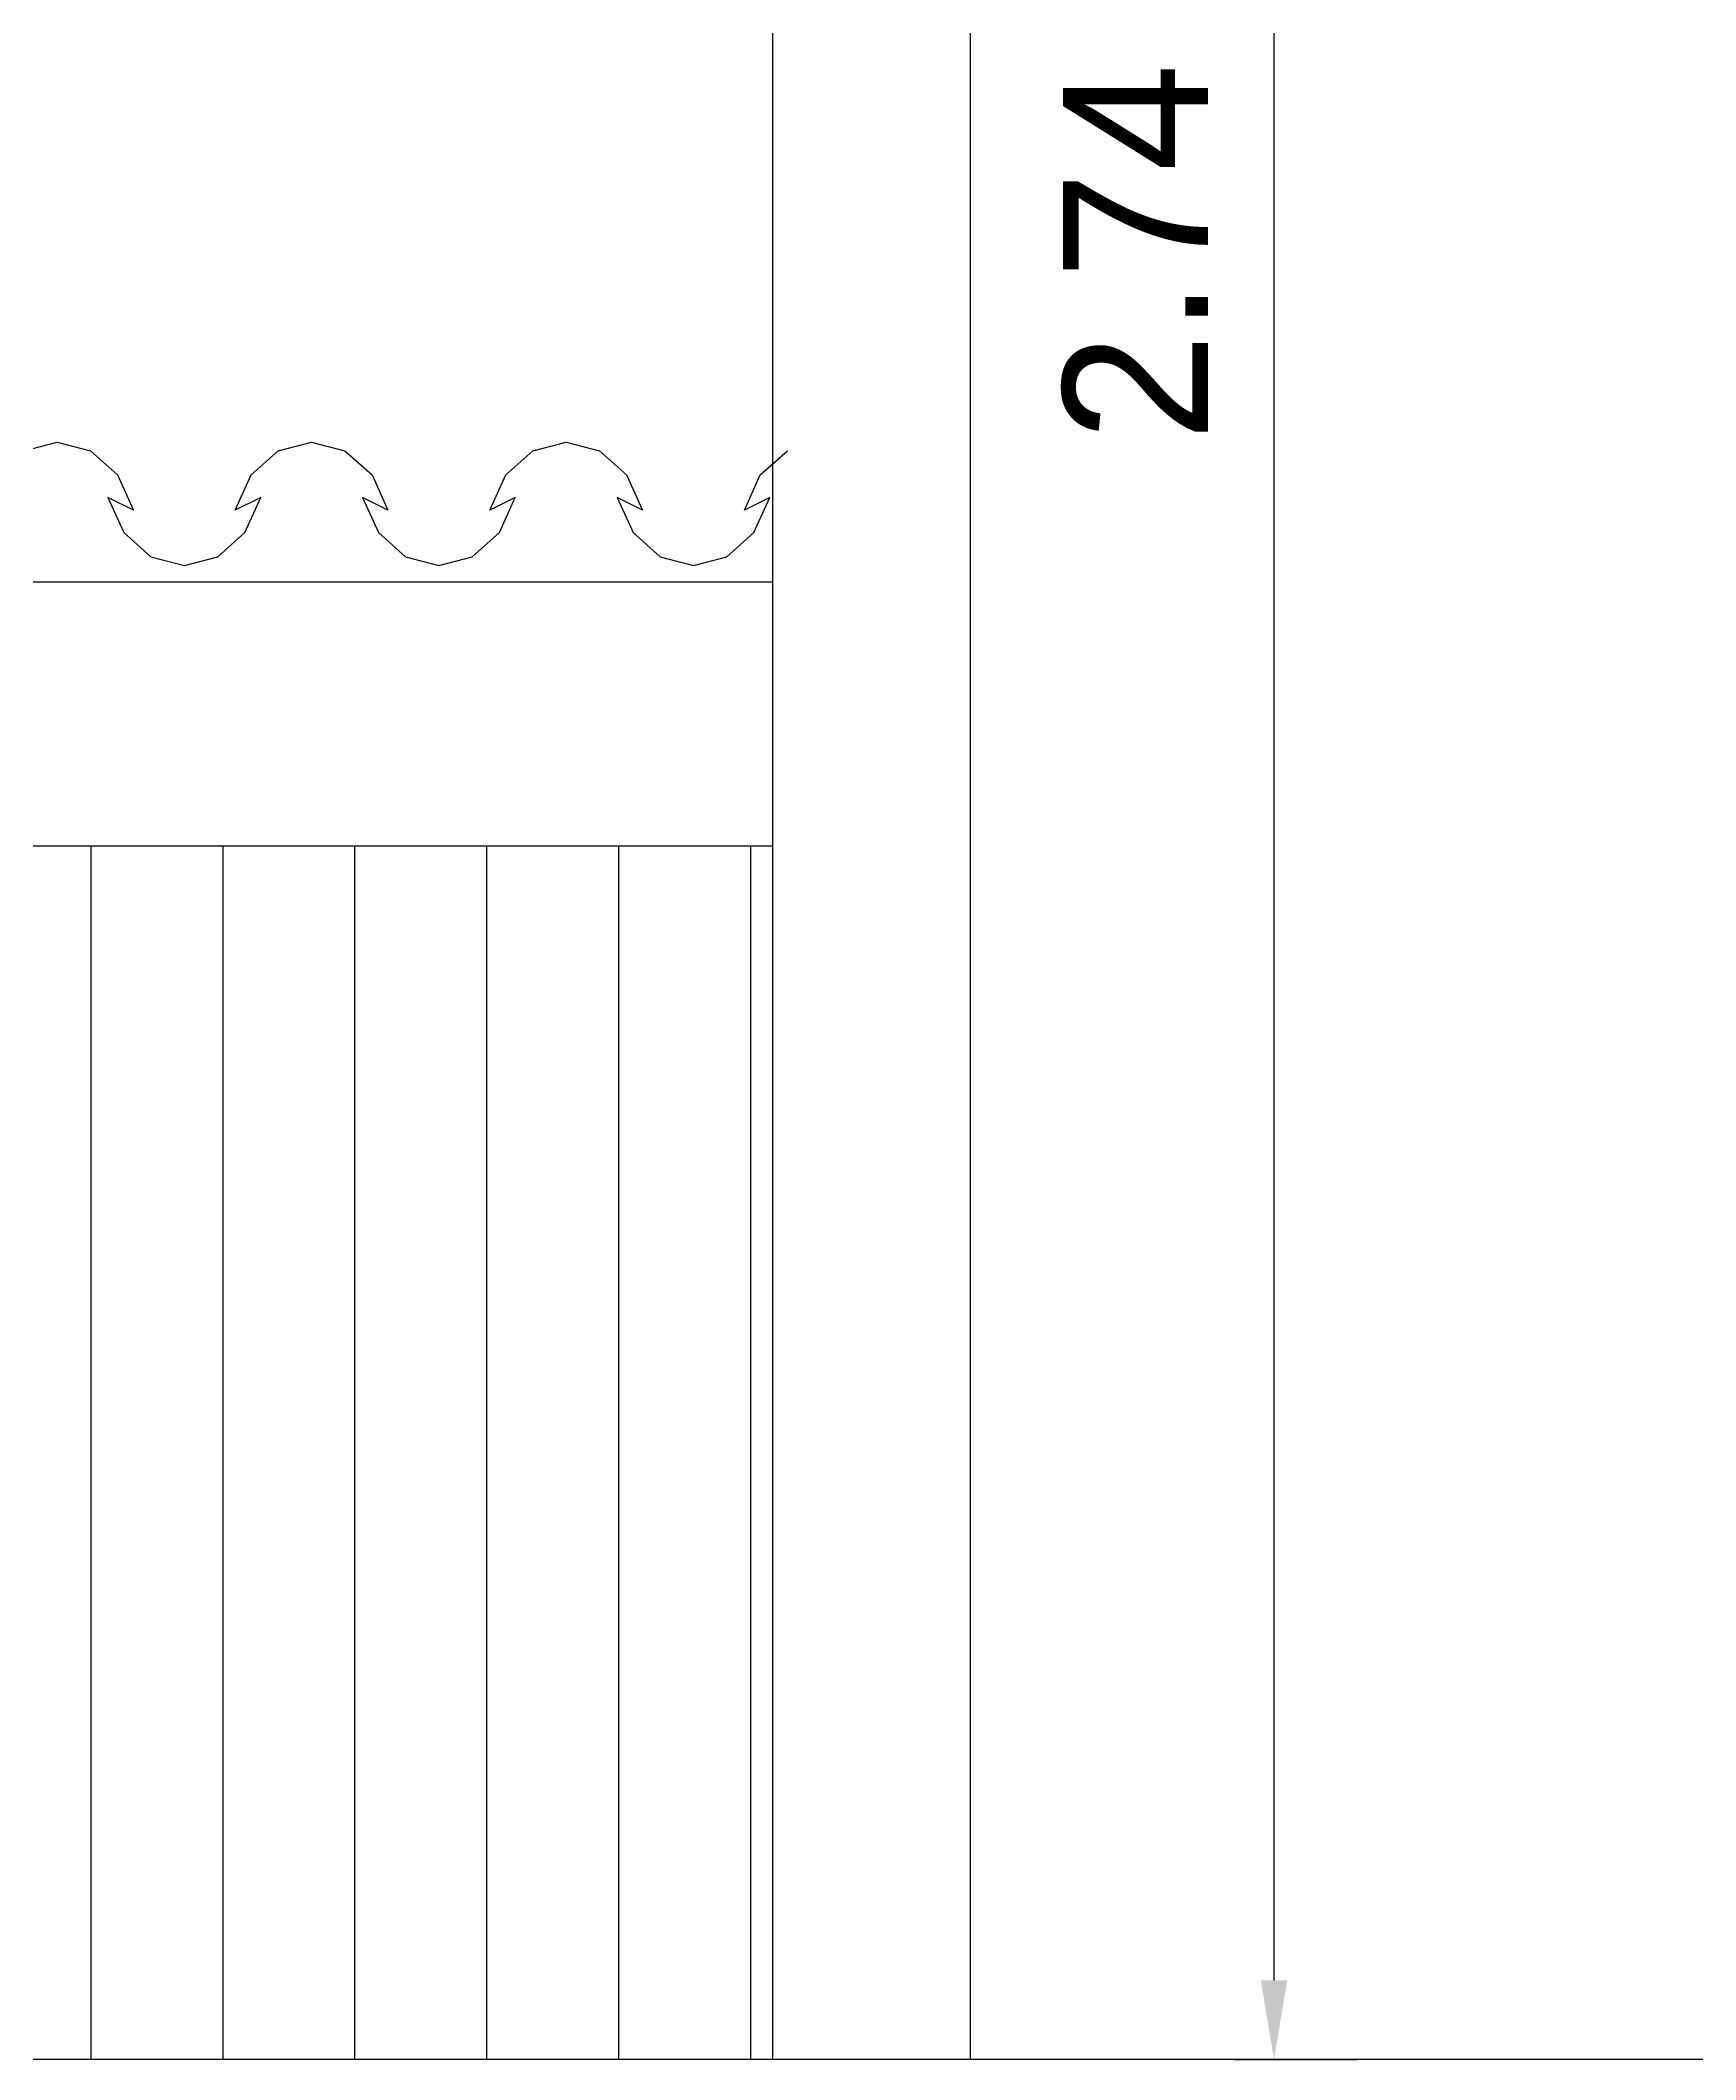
# Model space of a CAD drawing. Header units: millimetres. Extents: x 128 to 761, y 122 to 191.
# Drawn here: x 188.926 to 190.181, y 182.622 to 184.152 of the extents above; entities that cross this region are included whole.
import ezdxf

# ---------------------------------------------------------------- set-up
doc = ezdxf.new("R2010")
doc.units = ezdxf.units.MM
for name, color, linetype in [('COTA', 5, 'Continuous'), ('LINVISTA', 1, 'Continuous'), ('PAREDE', 6, 'Continuous')]:
    doc.layers.add(name, color=color, linetype=linetype)
doc.styles.add('EXECUÇÃO', font='', dxfattribs={"height": 0.11})
doc.styles.get('EXECUÇÃO').set_extended_font_data('AvantGarde Md BT')
doc.dimstyles.new('COTAEXEC', dxfattribs={"dimscale": 0.05, "dimtxt": 0.11, "dimasz": 1.2, "dimexe": 1.25, "dimexo": 4, "dimgap": 1, "dimtad": 1, "dimrnd": 0.005, "dimzin": 4, "dimdsep": 46, "dimtxsty": 'EXECUÇÃO', "dimcen": 2.5, "dimdle": 0.15, "dimclrd": 2, "dimclre": 2, "dimclrt": 220, "dimadec": 0, "dimazin": 0, "dimtfac": 0.075, "dimtmove": 2, "dimatfit": 3, "dimfxl": 1, "dimtolj": 1, "dimtzin": 0, "dimarcsym": 0})

# ---------------------------------------------------------------- blocks, each defined once
blk = doc.blocks.new('*D573')
at = {"layer": 'COTA', "color": 2, "lineweight": -2}
for p, q in [((189.8311, 185.3617), (189.9238, 185.3617)), ((189.8613, 185.3017), (189.8613, 182.6817)), ((189.8311, 182.6217), (189.9238, 182.6217))]:
    blk.add_line(p, q, dxfattribs=at)
at = {"layer": 'COTA', "color": 2}
for points in [[(189.8513, 185.3017), (189.8713, 185.3017), (189.8613, 185.3617)], [(189.8513, 182.6817), (189.8713, 182.6817), (189.8613, 182.6217)]]:
    blk.add_solid(points, dxfattribs=at)
at = {"layer": 'DEFPOINTS', "color": 0}
for p in [(189.6311, 185.3617), (189.6311, 182.6217), (189.8613, 182.6217)]:
    blk.add_point(p, dxfattribs=at)
at = {"layer": 'COTA', "color": 220, "insert": (189.7563, 183.9917), "char_height": 0.11, "attachment_point": 5, "rotation": 90, "style": 'EXECUÇÃO'}
blk.add_mtext('\\A1;2.74', dxfattribs=at)

msp = doc.modelspace()

# ---------------------------------------------------------------- hatches: boundary and pattern name
h = msp.add_hatch()
h.set_pattern_fill('_U', color=8, scale=0.1, angle=90, style=0, pattern_type=0)
h.set_pattern_definition([(90, (-207.03534, -54.41034), (-0.1, 6e-18), [])])
h.paths.add_polyline_path([(179.8256, 183.5417), (177.6811, 182.6217), (189.4811, 182.6217), (189.4811, 183.5417)])

# ---------------------------------------------------------------- linework, layer by layer
at = {"color": 2}
for p, q in [((189.4811, 183.7417), (179.7813, 183.7417)), ((189.4811, 183.5417), (179.8256, 183.5417)), ((195.7117, 182.6217), (177.6811, 182.6217))]:
    msp.add_line(p, q, dxfattribs=at)
at = {"layer": 'LINVISTA', "color": 2}
for p, q in [((188.9137, 183.8413), (188.9389, 183.8478)), ((188.9389, 183.8478), (188.9642, 183.8413)), ((189.1066, 183.8413), (189.1319, 183.8478)), ((189.1319, 183.8478), (189.1571, 183.8413)), ((189.2995, 183.8413), (189.3248, 183.8478)), ((189.3248, 183.8478), (189.3501, 183.8413)), ((188.9642, 183.8413), (188.9847, 183.823)), ((189.086, 183.823), (189.1066, 183.8413)), ((189.1571, 183.8413), (189.1777, 183.823)), ((189.279, 183.823), (189.2995, 183.8413)), ((189.3501, 183.8413), (189.3706, 183.823)), ((189.4719, 183.823), (189.4925, 183.8413)), ((188.9847, 183.823), (188.9968, 183.7963)), ((189.074, 183.7963), (189.086, 183.823)), ((189.1777, 183.823), (189.1897, 183.7963)), ((189.2669, 183.7963), (189.279, 183.823)), ((189.3706, 183.823), (189.3827, 183.7963)), ((189.4599, 183.7963), (189.4719, 183.823)), ((188.9968, 183.7963), (188.9775, 183.806)), ((188.9775, 183.806), (188.9896, 183.7793)), ((189.0933, 183.806), (189.074, 183.7963)), ((189.0812, 183.7793), (189.0933, 183.806)), ((189.1897, 183.7963), (189.1705, 183.806)), ((189.1705, 183.806), (189.1825, 183.7793)), ((189.2862, 183.806), (189.2669, 183.7963)), ((189.2742, 183.7793), (189.2862, 183.806)), ((189.3827, 183.7963), (189.3634, 183.806)), ((189.3634, 183.806), (189.3755, 183.7793)), ((189.4791, 183.806), (189.4599, 183.7963)), ((189.4671, 183.7793), (189.4791, 183.806)), ((188.9896, 183.7793), (189.0101, 183.761)), ((189.0607, 183.761), (189.0812, 183.7793)), ((189.1825, 183.7793), (189.2031, 183.761)), ((189.2536, 183.761), (189.2742, 183.7793)), ((189.3755, 183.7793), (189.396, 183.761)), ((189.4465, 183.761), (189.4671, 183.7793)), ((189.0101, 183.761), (189.0354, 183.7545)), ((189.0354, 183.7545), (189.0607, 183.761)), ((189.2031, 183.761), (189.2283, 183.7545)), ((189.2283, 183.7545), (189.2536, 183.761)), ((189.396, 183.761), (189.4213, 183.7545)), ((189.4213, 183.7545), (189.4465, 183.761))]:
    msp.add_line(p, q, dxfattribs=at)
at = {"layer": 'PAREDE'}
for p, q in [((189.4811, 185.2417), (189.4811, 182.6217)), ((189.6311, 185.2417), (189.6311, 182.6217))]:
    msp.add_line(p, q, dxfattribs=at)

# ---------------------------------------------------------------- dimensions: what is measured, and where the dimension line sits
at = {"layer": 'COTA'}
dim = msp.add_linear_dim(base=(189.8613, 182.6217), p1=(189.6311, 185.3617), p2=(189.6311, 182.6217), angle=90, dimstyle='COTAEXEC', dxfattribs=at)
dim.commit()
dim.dimension.update_dxf_attribs({"geometry": '*D573', "text_midpoint": (189.7563, 183.9917)})

doc.saveas('drawing.dxf')
